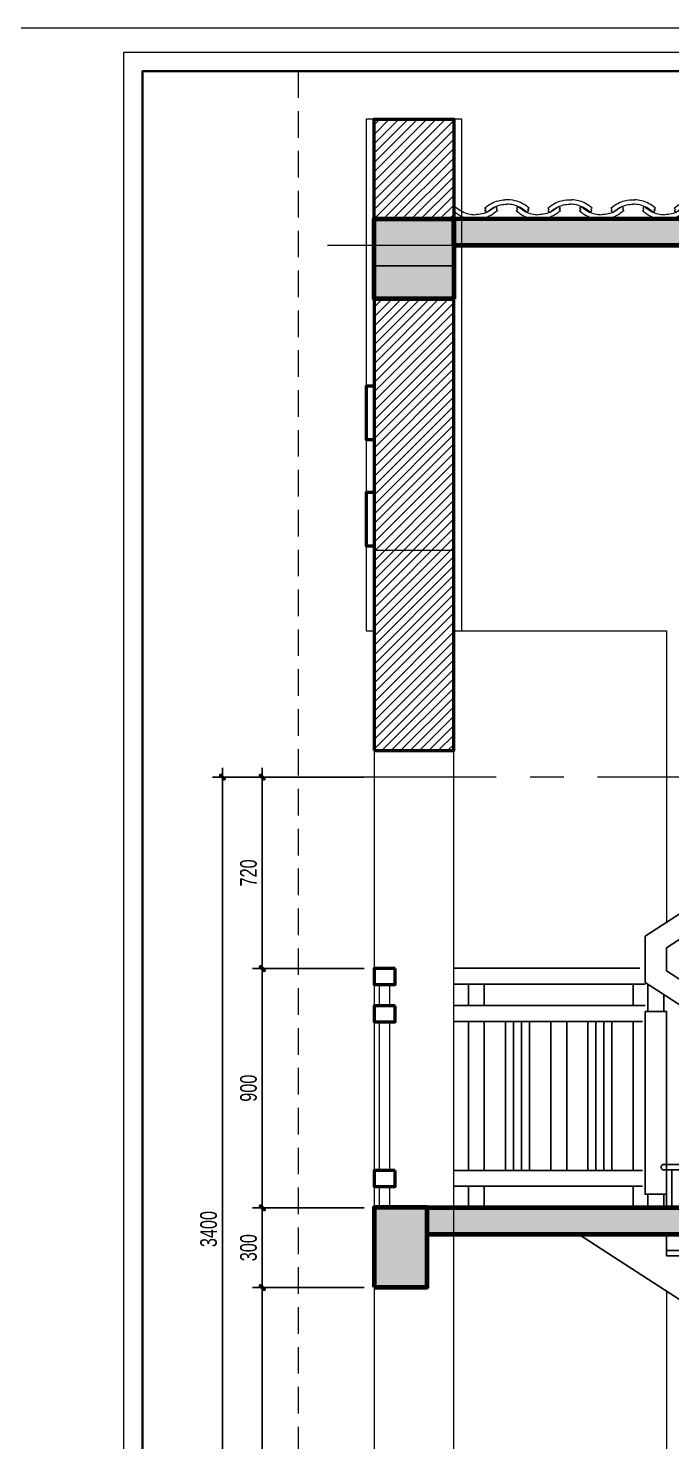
# Model space of a CAD drawing. Header units: inches. Extents: x 88947 to 296847, y 35049 to 161062.
# Drawn here: x 222946 to 225366, y 92738 to 98056 of the extents above; entities that cross this region are included whole.
import ezdxf
from ezdxf.xclip import XClip

# ---------------------------------------------------------------- set-up
doc = ezdxf.new("R2010")
doc.units = ezdxf.units.IN
doc.header["$MEASUREMENT"] = 0
doc.header["$XCLIPFRAME"] = 0
doc.header["$PDMODE"] = 1
for name, pattern in [('ACAD_ISO03W100', [30, 12, -18]), ('CENTER', [50.8, 31.75, -6.35, 6.35, -6.35]), ('DASHED', [0.75, 0.5, -0.25])]:
    doc.linetypes.add(name, pattern=pattern)
for name, color, linetype, lineweight in [('A-Dims', 145, 'Continuous', 25), ('A-Text', 30, 'Continuous', 9), ('A-Wall', 2, 'Continuous', 35), ('DIM', 7, 'Continuous', 25), ('HACTH', 8, 'Continuous', 5), ('KHUNG 1', 6, 'Continuous', 70), ('KHUNG 2', 144, 'Continuous', 18), ('KY HIEU', 4, 'Continuous', 25), ('NETMANH', 192, 'Continuous', 18), ('NTHAY2', 51, 'Continuous', 25), ('THAY', 3, 'Continuous', 18), ('TRUC', 252, 'ACAD_ISO03W100', 13), ('TUONG', 4, 'Continuous', 50)]:
    doc.layers.add(name, color=color, linetype=linetype, lineweight=lineweight)
doc.styles.add('VNI-HELVE-CONDENSE', font='VNARIAL.TTF', dxfattribs={"width": 0.7})
doc.dimstyles.new('TAS-50', dxfattribs={"dimscale": 25, "dimtxt": 2.5, "dimasz": 0.7, "dimexe": 1.5, "dimexo": 1.5, "dimgap": 0.8, "dimtad": 1, "dimdec": 0, "dimzin": 3, "dimdsep": 46, "dimtxsty": 'VNI-HELVE-CONDENSE', "dimblk": 'TICK', "dimcen": 2.5, "dimclrt": 71, "dimazin": 2, "dimtfac": 0.75, "dimtdec": 0, "dimtix": 1, "dimtmove": 2, "dimatfit": 2, "dimldrblk": 'TICK123', "dimfxl": 1.5, "dimtolj": 1, "dimtzin": 0, "dimarcsym": 0})
pattern_1 = [(45, (224246.373, 95308.647), (-17.67767, 17.67767), [])]
pattern_2 = [(45, (224246.373, 97338.13), (-17.6777, 17.6777), [])]

# ---------------------------------------------------------------- blocks, each defined once
blk = doc.blocks.new('A$C59765E67')
at = {"layer": 'THAY'}
for points in [[(-439, 178), (-473, 140), (-449, 118), (-479, 86)], [(439, 178), (473, 140), (449, 118), (479, 86)]]:
    blk.add_lwpolyline(points, dxfattribs=at)
for points in [[(-479, 86), (-333, -16), (-183, -74), (-40, -92)], [(-439, 178), (-293, 76), (-143, 18), (0, 0)], [(479, 86), (333, -16), (183, -74), (-40, -92)], [(439, 178), (293, 76), (143, 18), (0, 0)]]:
    blk.add_spline(points, degree=3, dxfattribs=at)
blk = doc.blocks.new('A$C45477D59')
at = {"layer": 'THAY', "yscale": 0.1744680851115845, "zscale": 0.174468085106383, "rotation": 180}
for p, xscale in [((199.7, 56), -0.1744680851043086), ((437.3, 56), 0.1744680851043086), ((674.8, 56), 0.1744680851043086), ((912.4, 56), -0.1744680851043086), ((1149.9, 56), -0.1744680851043086), ((1387.4, 56), 0.1744680851043086), ((1625, 56), -0.1744680851043086), ((1862.5, 56), 0.1744680851043086), ((2100.1, 56), 0.1744680851043086), ((2337.6, 56), -0.1744680851043086), ((2575.1, 56), -0.1744680851043086), ((2812.7, 56), -0.1744680851043086), ((3050.2, 56), 0.1744680851043086), ((3287.8, 56), -0.1744680851043086), ((3525.3, 56), 0.1744680851043086), ((3762.8, 56), 0.1744680851043086), ((4000.4, 56), -0.1744680851043086), ((4237.9, 56), 0.1744680851043086), ((4475.5, 56), 0.1744680851043086), ((4713, 56), -0.1744680851043086), ((4950.5, 56), 0.1744680851043086), ((5188.1, 56), -0.1744680851043086), ((5425.6, 56), 0.1744680851115845), ((5663.2, 56), -0.1744680851115845), ((5900.7, 56), 0.1744680851115845), ((6138.2, 56), -0.1744680851115845), ((6375.8, 56), -0.1744680851115845), ((6613.3, 56), 0.1744680851115845), ((6850.9, 56), -0.1744680851115845), ((7088.4, 56), -0.1744680851115845), ((7325.9, 56), 0.1744680851115845), ((7563.5, 56), -0.1744680851115845)]:
    blk.add_blockref('A$C59765E67', p, dxfattribs=dict(at, xscale=xscale))
at = {"layer": 'THAY'}
ref = blk.add_blockref('A$C59765E67', (7801, 56), dxfattribs=dict(at, xscale=0.1744680851115845, yscale=0.1744680851115845, zscale=0.174468085106383, rotation=180))
XClip(ref).set_block_clipping_path([(5.893354171, -233.7417731194), (2717.7883433633, 994.0127176896)])
at = {"layer": 'THAY', "yscale": 0.1744680851115845, "zscale": 0.174468085106383}
for p, xscale in [((81, 16.1), 0.1744680851043086), ((318.5, 16.1), -0.1744680851043086), ((556, 16.1), 0.1744680851043086), ((793.6, 16.1), -0.1744680851043086), ((1031.1, 16.1), -0.1744680851043086), ((1268.7, 16.1), 0.1744680851043086), ((1506.2, 16.1), -0.1744680851043086), ((1506.2, 16.1), 0.1744680851043086), ((1743.7, 16.1), -0.1744680851043086), ((1981.3, 16.1), 0.1744680851043086), ((2218.8, 16.1), 0.1744680851043086), ((2456.4, 16.1), -0.1744680851043086), ((2693.9, 16.1), -0.1744680851043086), ((2931.4, 16.1), 0.1744680851043086), ((3169, 16.1), 0.1744680851043086), ((3169, 16.1), -0.1744680851043086), ((3406.5, 16.1), -0.1744680851043086), ((3644.1, 16.1), 0.1744680851043086), ((3881.6, 16.1), -0.1744680851043086), ((3881.6, 16.1), 0.1744680851043086), ((4119.1, 16.1), -0.1744680851043086), ((4356.7, 16.1), 0.1744680851043086), ((4594.2, 16.1), -0.1744680851043086), ((4831.8, 16.1), 0.1744680851043086), ((5069.3, 16.1), 0.1744680851043086), ((5069.3, 16.1), -0.1744680851043086), ((5306.9, 16.1), -0.1744680851043086), ((5544.4, 16.1), -0.1744680851115845), ((5544.4, 16.1), 0.1744680851115845), ((5781.9, 16.1), -0.1744680851115845), ((6019.5, 16.1), 0.1744680851115845), ((6257, 16.1), -0.1744680851115845), ((6494.6, 16.1), 0.1744680851115845), ((6732.1, 16.1), 0.1744680851115845), ((6732.1, 16.1), -0.1744680851115845), ((6969.6, 16.1), -0.1744680851115845), ((7207.2, 16.1), 0.1744680851115845), ((7444.7, 16.1), -0.1744680851115845), ((7444.7, 16.1), 0.1744680851115845), ((7682.3, 16.1), -0.1744680851115845)]:
    blk.add_blockref('A$C59765E67', p, dxfattribs=dict(at, xscale=xscale))
blk = doc.blocks.new('A$C22336824')
blk.add_line((12.2, 141.9), (-270, 141.9))
for points in [[(12.2, 161.9), (-250, 161.9)], [(-20, -20), (-20, 141.9)], [(0, 0), (0, 141.9), (0, 141.9)]]:
    blk.add_lwpolyline(points)
blk.add_arc((9.7, 151.9), 10.3, 284.4486, 75.5514)
blk = doc.blocks.new('A$C48460813')
at = {"layer": 'THAY'}
for points in [[(80, 840), (120, 840), (120, 760), (80, 760)], [(80, 700), (120, 700), (120, 140), (80, 140)], [(80, 80), (120, 80), (120, 0), (80, 0)]]:
    blk.add_lwpolyline(points, close=True, dxfattribs=at)
at = {"layer": 'TUONG'}
for points in [[(60, 900), (140, 900), (140, 840), (60, 840)], [(60, 760), (140, 760), (140, 700), (60, 700)], [(60, 140), (140, 140), (140, 80), (60, 80)]]:
    blk.add_lwpolyline(points, close=True, dxfattribs=at)
blk = doc.blocks.new('A$C775C7D07')
blk.add_line((12.2, 141.9), (-250, 141.9))
for points in [[(12.2, 161.9), (-250, 161.9)], [(0, -20), (0, 141.9), (0, 141.9)]]:
    blk.add_lwpolyline(points)
blk.add_arc((9.7, 151.9), 10.3, 284.4486, 75.5514)
blk = doc.blocks.new('A$C57A01009')
for points in [[(1600, 840), (-1600, 840), (-1600, 900), (1600, 900), (1600, 840), (1600, 840)], [(-1270, 760), (-1270, 840), (-1210, 840), (-1210, 760)], [(-590, 760), (-590, 840), (-650, 840), (-650, 760)], [(-30, 760), (-30, 840), (30, 840), (30, 760)], [(590, 760), (590, 840), (650, 840), (650, 760)], [(1270, 760), (1270, 840), (1210, 840), (1210, 760)], [(1600, 700), (-1600, 700), (-1600, 760), (1600, 760), (1600, 700), (1600, 700)], [(-1270, 140), (-1270, 700)], [(-1210, 700), (-1210, 140)], [(-650, 700), (-650, 140)], [(-590, 140), (-590, 700)], [(-30, 140), (-30, 700)], [(30, 700), (30, 140)], [(590, 140), (590, 700)], [(650, 700), (650, 140)], [(1210, 700), (1210, 140)], [(1270, 140), (1270, 700)], [(1600, 80), (-1600, 80), (-1600, 140), (1600, 140), (1600, 80), (1600, 80)], [(-1210, 80), (-1210, 0), (-1270, 0), (-1270, 80)], [(-650, 80), (-650, 0), (-590, 0), (-590, 80)], [(30, 80), (30, 0), (-30, 0), (-30, 80)], [(650, 80), (650, 0), (590, 0), (590, 80)], [(1210, 80), (1210, 0), (1270, 0), (1270, 80)]]:
    blk.add_lwpolyline(points)
for points in [[(-1580, 840), (-1550, 840), (-1550, 760), (-1580, 760)], [(1580, 840), (1550, 840), (1550, 760), (1580, 760)], [(-1580, 700), (-1520, 700), (-1520, 140), (-1580, 140)], [(-1440, 700), (-1410, 700), (-1410, 140), (-1440, 140)], [(-1380, 700), (-1350, 700), (-1350, 140), (-1380, 140)], [(-1130, 700), (-1100, 700), (-1100, 140), (-1130, 140)], [(-1070, 700), (-1040, 700), (-1040, 140), (-1070, 140)], [(-960, 700), (-900, 700), (-900, 140), (-960, 140)], [(-820, 700), (-790, 700), (-790, 140), (-820, 140)], [(-760, 700), (-730, 700), (-730, 140), (-760, 140)], [(-510, 700), (-480, 700), (-480, 140), (-510, 140)], [(-450, 700), (-420, 700), (-420, 140), (-450, 140)], [(-340, 700), (-280, 700), (-280, 140), (-340, 140)], [(-200, 700), (-170, 700), (-170, 140), (-200, 140)], [(-140, 700), (-110, 700), (-110, 140), (-140, 140)], [(140, 700), (110, 700), (110, 140), (140, 140)], [(200, 700), (170, 700), (170, 140), (200, 140)], [(340, 700), (280, 700), (280, 140), (340, 140)], [(450, 700), (420, 700), (420, 140), (450, 140)], [(510, 700), (480, 700), (480, 140), (510, 140)], [(760, 700), (730, 700), (730, 140), (760, 140)], [(820, 700), (790, 700), (790, 140), (820, 140)], [(960, 700), (900, 700), (900, 140), (960, 140)], [(1070, 700), (1040, 700), (1040, 140), (1070, 140)], [(1130, 700), (1100, 700), (1100, 140), (1130, 140)], [(1380, 700), (1350, 700), (1350, 140), (1380, 140)], [(1440, 700), (1410, 700), (1410, 140), (1440, 140)], [(1580, 700), (1520, 700), (1520, 140), (1580, 140)], [(-1580, 80), (-1550, 80), (-1550, 0), (-1580, 0)], [(1580, 80), (1550, 80), (1550, 0), (1580, 0)]]:
    blk.add_lwpolyline(points, close=True)
blk = doc.blocks.new('khung ten')
at = {"layer": 'A-Wall', "ltscale": 0.7}
blk.add_lwpolyline([(267204, -219099), (305804, -219099), (305804, -190799), (267204, -190799)], close=True, dxfattribs=at)
at = {"layer": 'KHUNG 2', "ltscale": 0.7}
blk.add_lwpolyline([(267004, -219299), (306004, -219299), (306004, -190599), (267004, -190599)], close=True, dxfattribs=at)
at = {"layer": 'NETMANH', "ltscale": 0.7}
blk.add_lwpolyline([(265004, -220042), (307004, -220042), (307004, -190342), (265004, -190342)], close=True, dxfattribs=at)
blk = doc.blocks.new('TICK')
at = {"layer": 'A-Dims', "color": 1}
for p, q in [((-2, 0), (2, 0)), ((0, 1.5), (0, -1.5))]:
    blk.add_line(p, q, dxfattribs=at)
at = {"layer": 'A-Dims', "color": 1, "const_width": 0.788}
blk.add_lwpolyline([(-0.33, -0.35), (0.38, 0.38)], dxfattribs=at)
at = {"layer": 'A-Dims', "color": 1, "const_width": 0.394}
for points in [[(0.24, 0.52, -0.414214), (0.52, 0.52, -1)], [(0.52, 0.52, -0.414214), (0.52, 0.24, -1)], [(-0.47, -0.21, 0.414214), (-0.47, -0.49, 1)], [(-0.47, -0.49, 0.414214), (-0.19, -0.49, 1)]]:
    blk.add_lwpolyline(points, format="xyb", dxfattribs=at)
blk = doc.blocks.new('*D4176')
at = {"layer": 'Defpoints', "color": 0}
for p in [(223826.3, 93317.9), (224246.4, 93317.9), (224097.8, 91837.9)]:
    blk.add_point(p, dxfattribs=at)
at = {"layer": 'DIM', "color": 0, "lineweight": -2}
for p, q in [((224208.9, 93317.9), (223788.8, 93317.9)), ((223826.3, 91855.4), (223826.3, 93300.4)), ((224060.3, 91837.9), (223788.8, 91837.9))]:
    blk.add_line(p, q, dxfattribs=at)
at = {"layer": 'DIM', "color": 0, "lineweight": -2, "xscale": 17.5, "yscale": 17.5, "zscale": 17.5}
for p, rotation in [((223826.3, 93317.9), 90), ((223826.3, 91837.9), 270)]:
    blk.add_blockref('TICK', p, dxfattribs=dict(at, rotation=rotation))
at = {"layer": 'DIM', "color": 71, "insert": (223774.4, 92577.9), "char_height": 62.5, "attachment_point": 5, "rotation": 90, "style": 'VNI-HELVE-CONDENSE'}
blk.add_mtext('\\A1;1480', dxfattribs=at)
blk = doc.blocks.new('TICK123')
at = {"layer": 'A-Dims', "color": 1}
blk.add_lwpolyline([(0.05, 0, 0, 0.84, 0), (-2.11, 0, 8.4, 8.4, 0)], format="xyseb", dxfattribs=at)
blk = doc.blocks.new('*D4177')
at = {"layer": 'Defpoints', "color": 0}
for p in [(223826.3, 93617.9), (224246.4, 93617.9), (224246.4, 93317.9)]:
    blk.add_point(p, dxfattribs=at)
at = {"layer": 'DIM', "color": 0, "lineweight": -2}
for p, q in [((224208.9, 93617.9), (223788.8, 93617.9)), ((223826.3, 93335.4), (223826.3, 93600.4)), ((224208.9, 93317.9), (223788.8, 93317.9))]:
    blk.add_line(p, q, dxfattribs=at)
at = {"layer": 'DIM', "color": 0, "lineweight": -2, "xscale": 17.5, "yscale": 17.5, "zscale": 17.5}
for p, rotation in [((223826.3, 93617.9), 90), ((223826.3, 93317.9), 270)]:
    blk.add_blockref('TICK', p, dxfattribs=dict(at, rotation=rotation))
at = {"layer": 'DIM', "color": 71, "insert": (223774.4, 93467.9), "char_height": 62.5, "attachment_point": 5, "rotation": 90, "style": 'VNI-HELVE-CONDENSE'}
blk.add_mtext('\\A1;300', dxfattribs=at)
blk = doc.blocks.new('*D4178')
at = {"layer": 'Defpoints', "color": 0}
for p in [(223826.3, 94517.9), (224246.4, 94517.9), (224246.4, 93617.9)]:
    blk.add_point(p, dxfattribs=at)
at = {"layer": 'DIM', "color": 0, "lineweight": -2}
for p, q in [((224208.9, 94517.9), (223788.8, 94517.9)), ((223826.3, 93635.4), (223826.3, 94500.4)), ((224208.9, 93617.9), (223788.8, 93617.9))]:
    blk.add_line(p, q, dxfattribs=at)
at = {"layer": 'DIM', "color": 0, "lineweight": -2, "xscale": 17.5, "yscale": 17.5, "zscale": 17.5}
for p, rotation in [((223826.3, 94517.9), 90), ((223826.3, 93617.9), 270)]:
    blk.add_blockref('TICK', p, dxfattribs=dict(at, rotation=rotation))
at = {"layer": 'DIM', "color": 71, "insert": (223774.4, 94067.9), "char_height": 62.5, "attachment_point": 5, "rotation": 90, "style": 'VNI-HELVE-CONDENSE'}
blk.add_mtext('\\A1;900', dxfattribs=at)
blk = doc.blocks.new('*D4179')
at = {"layer": 'Defpoints', "color": 0}
for p in [(223826.3, 95237.9), (224246.4, 95237.9), (224246.4, 94517.9)]:
    blk.add_point(p, dxfattribs=at)
at = {"layer": 'DIM', "color": 0, "lineweight": -2}
for p, q in [((224208.9, 95237.9), (223788.8, 95237.9)), ((223826.3, 94535.4), (223826.3, 95220.4)), ((224208.9, 94517.9), (223788.8, 94517.9))]:
    blk.add_line(p, q, dxfattribs=at)
at = {"layer": 'DIM', "color": 0, "lineweight": -2, "xscale": 17.5, "yscale": 17.5, "zscale": 17.5}
for p, rotation in [((223826.3, 95237.9), 90), ((223826.3, 94517.9), 270)]:
    blk.add_blockref('TICK', p, dxfattribs=dict(at, rotation=rotation))
at = {"layer": 'DIM', "color": 71, "insert": (223774.4, 94877.9), "char_height": 62.5, "attachment_point": 5, "rotation": 90, "style": 'VNI-HELVE-CONDENSE'}
blk.add_mtext('\\A1;720', dxfattribs=at)
blk = doc.blocks.new('*D4180')
at = {"layer": 'Defpoints', "color": 0}
for p in [(223676.3, 95237.9), (224097.8, 95237.9), (224097.8, 91837.9)]:
    blk.add_point(p, dxfattribs=at)
at = {"layer": 'DIM', "color": 0, "lineweight": -2}
for p, q in [((224060.3, 95237.9), (223638.8, 95237.9)), ((223676.3, 91855.4), (223676.3, 95220.4)), ((224060.3, 91837.9), (223638.8, 91837.9))]:
    blk.add_line(p, q, dxfattribs=at)
at = {"layer": 'DIM', "color": 0, "lineweight": -2, "xscale": 17.5, "yscale": 17.5, "zscale": 17.5}
for p, rotation in [((223676.3, 95237.9), 90), ((223676.3, 91837.9), 270)]:
    blk.add_blockref('TICK', p, dxfattribs=dict(at, rotation=rotation))
at = {"layer": 'DIM', "color": 71, "insert": (223624.4, 93537.9), "char_height": 62.5, "attachment_point": 5, "rotation": 90, "style": 'VNI-HELVE-CONDENSE'}
blk.add_mtext('\\A1;3400', dxfattribs=at)

msp = doc.modelspace()

# ---------------------------------------------------------------- hatches: boundary and pattern name
at = {"layer": 'HACTH'}
h = msp.add_hatch(dxfattribs=at)
h.set_pattern_fill('ANSI31', color=256, scale=200, style=0)
h.set_pattern_definition(pattern_2)
h.paths.add_polyline_path([(224546.4, 97338.1), (224246.4, 97338.1), (224246.4, 97713.8), (224546.4, 97713.8)])
h = msp.add_hatch(dxfattribs=at)
h.set_pattern_fill('ANSI31', color=256, scale=200, style=0)
h.set_pattern_definition(pattern_2)
h.paths.add_polyline_path([(224546.4, 97338.1), (224246.4, 97338.1), (224246.4, 97713.8), (224546.4, 97713.8)])
h = msp.add_hatch(dxfattribs=at)
h.set_pattern_fill('ANSI31', color=256, scale=200, style=0)
h.set_pattern_definition(pattern_1)
h.paths.add_polyline_path([(224246.4, 95338.1), (224546.4, 95338.1), (224546.4, 97038.1), (224246.4, 97038.1)])
h = msp.add_hatch(dxfattribs=at)
h.set_pattern_fill('ANSI31', color=256, scale=200, style=0)
h.set_pattern_definition(pattern_1)
h.paths.add_polyline_path([(224246.4, 95338.1), (224546.4, 95338.1), (224546.4, 97038.1), (224246.4, 97038.1)])
at = {"layer": 'KHUNG 1'}
msp.add_hatch(color=256, dxfattribs=at).paths.add_polyline_path([(227616.3, 95137), (227616.4, 95056), (225397.3, 93618.9), (224446.4, 93618.9), (224446.4, 93518.9), (225426.8, 93518.9), (227925.4, 95137)])

# ---------------------------------------------------------------- linework, layer by layer
for points in [[(224546.4, 97038.1), (224246.4, 97038.1), (224246.4, 97338.1), (224546.4, 97338.1)], [(228890, 97237.9), (224546.4, 97238.1), (224546.4, 97338.1), (229024.8, 97339.5)], [(224246.4, 93318.9), (224446.4, 93318.9), (224446.4, 93618.9), (224246.4, 93618.9)]]:
    msp.add_lwpolyline(points, close=True, dxfattribs=at)
for points in [[(224446.4, 93518.9), (225426.8, 93518.9), (227925.4, 95137)], [(224446.4, 93618.9), (225397.3, 93618.9), (227616.4, 95056), (227616.3, 95137)]]:
    msp.add_lwpolyline(points, dxfattribs=at)
for points in [[(224546.4, 97338.1), (224246.4, 97338.1), (224546.4, 97038.1), (224246.4, 97038.1)], [(229024.8, 97339.5), (224546.4, 97338.1), (228890, 97237.9), (224546.4, 97238.1)], [(224246.4, 93618.9), (224446.4, 93618.9), (224246.4, 93318.9), (224446.4, 93318.9)]]:
    msp.add_solid(points, dxfattribs=at)
at = {"layer": 'KHUNG 2', "linetype": 'DASHED', "ltscale": 200}
msp.add_lwpolyline([(223961.6, 87887.9), (229786.4, 87887.9), (229786.4, 97894), (223961.6, 97894)], close=True, dxfattribs=at)
at = {"layer": 'NTHAY2'}
for points in [[(227646.3, 96136.8), (227578.6, 96136.8), (225266.4, 94639.3), (225266.4, 94465.7), (225985.6, 93999.9)], [(227646.3, 96056.8), (227602.2, 96056.8), (225346.4, 94595.8), (225346.4, 94509.2), (227926.4, 92838.4), (227926.4, 91919.7), (227400.8, 91919.7)], [(225276.4, 94356.9), (225276.4, 94459.3)], [(225336.4, 94356.9), (225336.4, 94420.4)], [(225266.4, 94356.9), (225266.4, 93668.9), (225346.4, 93668.9), (225346.4, 94356.9), (225266.4, 94356.9)], [(225346.4, 93922.7), (225346.4, 93780.8)], [(225276.4, 93618.9), (225276.4, 93668.9)], [(225336.4, 93618.9), (225336.4, 93668.9)], [(227611.5, 91837.9), (225015.9, 93518.9), (224446.4, 93518.9)]]:
    msp.add_lwpolyline(points, dxfattribs=at)
at = {"layer": 'THAY'}
for points in [[(224576.4, 95789.2), (224576.4, 97713.8), (224216.4, 97713.8), (224216.4, 95789.2), (224246.4, 95789.2)], [(224546.4, 97161.9), (224546.4, 97713.8), (224246.4, 97713.8), (224246.4, 97161.9)], [(224546.4, 97161.9), (224246.4, 97161.9)], [(224246.4, 97161.9), (224546.4, 97161.9)], [(224246.4, 97161.9), (224546.4, 97161.9)], [(224216.4, 96508.6), (224216.4, 96308.6)], [(224546.4, 88537.9), (224546.4, 96091.2), (224246.4, 96091.2), (224246.4, 88537.9), (224546.4, 88537.9), (224546.4, 88537.9)], [(224546.4, 95789.2), (224576.4, 95789.2)], [(224546.4, 95789), (225346.4, 95789)], [(225346.4, 95789), (225346.4, 94691.1)], [(225346.4, 93304.9), (225346.4, 91822.3)]]:
    msp.add_lwpolyline(points, dxfattribs=at)
at = {"layer": 'TRUC', "linetype": 'CENTER', "ltscale": 20}
for points in [[(229786.4, 97237.9), (223961.6, 97237.9)], [(229786.4, 95237.9), (223961.6, 95237.9)]]:
    msp.add_lwpolyline(points, dxfattribs=at)
at = {"layer": 'TUONG'}
for points in [[(224546.4, 97338.1), (224246.4, 97338.1), (224246.4, 97713.8), (224546.4, 97713.8)], [(224246.4, 95338.1), (224546.4, 95338.1), (224546.4, 97038.1), (224246.4, 97038.1)]]:
    msp.add_lwpolyline(points, close=True, dxfattribs=at)
for points in [[(224246.4, 96708.6), (224216.4, 96708.6), (224216.4, 96508.6), (224246.4, 96508.6)], [(224246.4, 96308.6), (224216.4, 96308.6), (224216.4, 96108.6), (224246.4, 96108.6)]]:
    msp.add_lwpolyline(points, dxfattribs=at)

# ---------------------------------------------------------------- block references
at = {"layer": 'A-Text', "xscale": 0.3535714285681024, "yscale": 0.3535714286845177, "zscale": 0.3535714286832132}
msp.add_blockref('khung ten', (128899.4, 165355.2), dxfattribs=at)
at = {"layer": 'DIM', "xscale": -1}
msp.add_blockref('A$C48460813', (224386.4, 93617.9), dxfattribs=at)
at = {"layer": 'KY HIEU'}
ref = msp.add_blockref('A$C22336824', (225346.4, 93618.9), dxfattribs=dict(at, xscale=-1))
XClip(ref).set_block_clipping_path([(-349.3523575228, 0), (92.0884541974, 270.9750839617)])
at = {"layer": 'NTHAY2', "extrusion": (0, 0, -1)}
ref = msp.add_blockref('A$C57A01009', (-225251.4, 93618.9), dxfattribs=dict(at, zscale=-1))
XClip(ref).set_block_clipping_path([(705.0000771388, 1076.6586690627), (-94.9998910965, 1076.6586571925), (5.0000880238, 1023.392406538), (5.0000880238, 869.3506832582), (-14.9999141623, 857.0306819102), (-14.9999141623, 737.0270004446), (-4.9999141623, 737.0270004446), (-4.9999141623, 48.9801156033), (-14.9999141623, 48.9801156033), (-14.9999141623, -1.341330759), (705.0000771388, -1.341330759), (705.0001332673, 1076.6586690627)])
at = {"layer": 'NTHAY2'}
ref = msp.add_blockref('A$C775C7D07', (225346.4, 93457), dxfattribs=at)
XClip(ref).set_block_clipping_path([(-162.4679942837, -226.6502655645), (444.9102169041, 61.9047619048)])
msp.add_blockref('A$C775C7D07', (225596.4, 93295.1), dxfattribs=at)
at = {"layer": 'THAY'}
ref = msp.add_blockref('A$C45477D59', (224546.4, 97338.1), dxfattribs=at)
XClip(ref).set_block_clipping_path([(-0.000084722, -0.9425381717), (4333.0976243902, 375.6368519225)])

# ---------------------------------------------------------------- dimensions: what is measured, and where the dimension line sits
at = {"layer": 'DIM'}
for base, p1, p2, picture, middle in [((223676.3, 95237.9), (224097.8, 91837.9), (224097.8, 95237.9), '*D4180', (223624.4, 93537.9)), ((223826.3, 95237.9), (224246.4, 94517.9), (224246.4, 95237.9), '*D4179', (223774.4, 94877.9)), ((223826.3, 94517.9), (224246.4, 93617.9), (224246.4, 94517.9), '*D4178', (223774.4, 94067.9)), ((223826.3, 93617.9), (224246.4, 93317.9), (224246.4, 93617.9), '*D4177', (223774.4, 93467.9)), ((223826.3, 93317.9), (224097.8, 91837.9), (224246.4, 93317.9), '*D4176', (223774.4, 92577.9))]:
    dim = msp.add_linear_dim(base=base, p1=p1, p2=p2, angle=90, dimstyle='TAS-50', dxfattribs=at)
    dim.commit()
    dim.dimension.update_dxf_attribs({"geometry": picture, "text_midpoint": middle})

doc.saveas('drawing.dxf')
